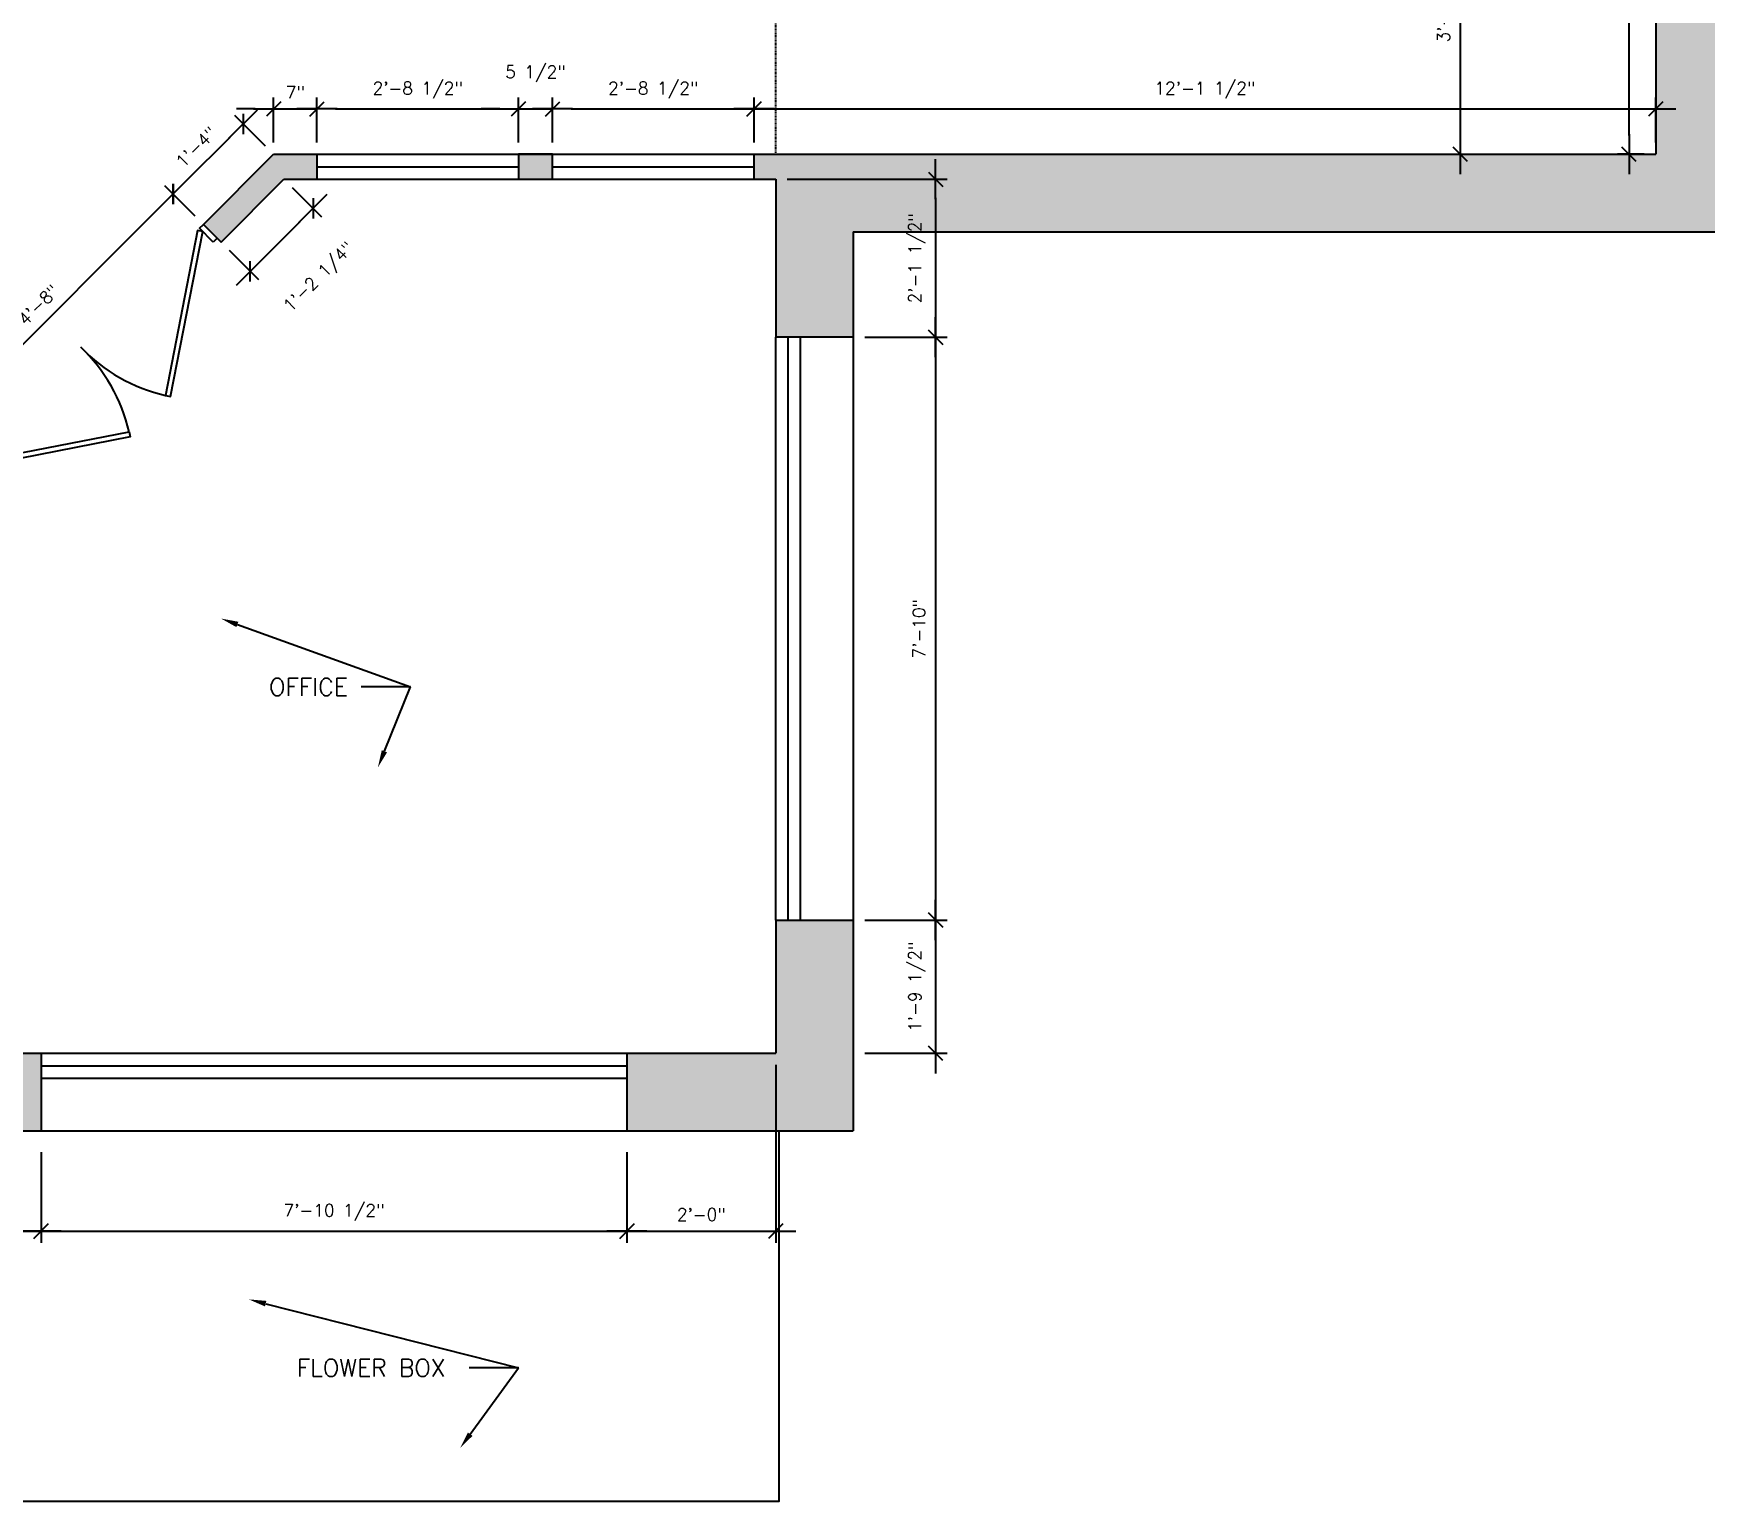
# Model space of a CAD drawing. Header units: inches. Extents: x 524271 to 530463, y 153870 to 154448.
# Drawn here: x 527432.3 to 527701.9, y 153941.7 to 154178.5 of the extents above; entities that cross this region are included whole.
import ezdxf
from ezdxf import colors
from ezdxf.entities.mleader import LeaderData, LeaderLine
from ezdxf.math import Vec2, Vec3

# ---------------------------------------------------------------- set-up
doc = ezdxf.new("R2010")
doc.units = ezdxf.units.IN
doc.header["$LTSCALE"] = 0.019685
doc.header["$MEASUREMENT"] = 0
doc.linetypes.add('HIDDEN', pattern=[0.375, 0.25, -0.125])
doc.layers.get('Defpoints').update_dxf_attribs({"color": 140})
for name, color, linetype in [('A-WALL', 4, 'Continuous'), ('A-WINDOW', 1, 'Continuous'), ('SM-COM-PLUMBING', 2, 'Continuous'), ('SM-FF-HATCH', 8, 'Continuous'), ('YP-DOOR', 1, 'Continuous')]:
    doc.layers.add(name, color=color, linetype=linetype)
doc.styles.add('SM-LEADER-00', font='romans.shx')
doc.styles.add('SMI-24', font='romans.shx', dxfattribs={"height": 2})
doc.dimstyles.new('SMI-24', dxfattribs={"dimscale": 24, "dimtxt": 2, "dimasz": 0.125, "dimexe": 0.078125, "dimexo": 0.078125, "dimgap": 0.0625, "dimtad": 1, "dimdec": 3, "dimrnd": 0.25, "dimzin": 3, "dimdsep": 46, "dimlunit": 4, "dimtxsty": 'SMI-24', "dimblk": 'SMI-thick', "dimcen": 0.09375, "dimclrd": 1, "dimclre": 1, "dimclrt": 2, "dimadec": 0, "dimazin": 0, "dimtfac": 0.09375, "dimtdec": 3, "dimtmove": 2, "dimatfit": 3, "dimfxl": 0.078125, "dimfrac": 2, "dimtolj": 1, "dimtzin": 3, "dimarcsym": 0})

# ---------------------------------------------------------------- blocks, each defined once
blk = doc.blocks.new('SMI-thick')
at = {"color": 0, "linetype": 'Continuous'}
blk.add_line((-1.078, 0), (1.078, 0), dxfattribs=at)
at = {"color": 4, "linetype": 'Continuous'}
blk.add_line((0.386, 0.386), (-0.386, -0.386), dxfattribs=at)
blk = doc.blocks.new('*D23')
at = {"layer": 'Defpoints', "color": 0, "transparency": 16777216}
for p in [(527454.8, 154152.63), (527459.7, 154147.72), (527420.11, 154108.12)]:
    blk.add_point(p, dxfattribs=at)
at = {"layer": 'SM-COM-PLUMBING', "color": 1, "lineweight": -2, "transparency": 16777216}
for p, q in [((527458.38, 154149.05), (527453.47, 154153.95)), ((527417.32, 154115.15), (527452.68, 154150.51)), ((527418.78, 154109.45), (527413.88, 154114.36))]:
    blk.add_line(p, q, dxfattribs=at)
at = {"layer": 'SM-COM-PLUMBING', "color": 1, "lineweight": -2, "transparency": 16777216, "xscale": 3, "yscale": 3, "zscale": 3}
for p, rotation in [((527454.8, 154152.63), 45.00000000007863), ((527415.2, 154113.03), 225.0000000000786)]:
    blk.add_blockref('SMI-thick', p, dxfattribs=dict(at, rotation=rotation))
at = {"layer": 'SM-COM-PLUMBING', "color": 2, "transparency": 16777216, "insert": (527433.1, 154134.73), "char_height": 2, "attachment_point": 5, "rotation": 45, "style": 'SMI-24'}
blk.add_mtext('\\A1;4\'-8"', dxfattribs=at)
blk = doc.blocks.new('*D24')
at = {"layer": 'Defpoints', "color": 0, "transparency": 16777216}
for p in [(527466.11, 154163.94), (527471.02, 154159.04), (527459.7, 154147.72)]:
    blk.add_point(p, dxfattribs=at)
at = {"layer": 'SM-COM-PLUMBING', "color": 1, "lineweight": -2, "transparency": 16777216}
for p, q in [((527469.69, 154160.36), (527464.79, 154165.27)), ((527456.92, 154154.75), (527463.99, 154161.82)), ((527458.38, 154149.05), (527453.47, 154153.95))]:
    blk.add_line(p, q, dxfattribs=at)
at = {"layer": 'SM-COM-PLUMBING', "color": 1, "lineweight": -2, "transparency": 16777216, "xscale": 3, "yscale": 3, "zscale": 3}
for p, rotation in [((527466.11, 154163.94), 45.00000000007863), ((527454.8, 154152.63), 225.0000000000786)]:
    blk.add_blockref('SMI-thick', p, dxfattribs=dict(at, rotation=rotation))
at = {"layer": 'SM-COM-PLUMBING', "color": 2, "transparency": 16777216, "insert": (527458.55, 154160.19), "char_height": 2, "attachment_point": 5, "rotation": 45, "style": 'SMI-24'}
blk.add_mtext('\\A1;1\'-4"', dxfattribs=at)
blk = doc.blocks.new('*D25')
at = {"layer": 'Defpoints', "color": 0, "transparency": 16777216}
for p in [(527478.02, 154166.35), (527471.02, 154159.04), (527478.02, 154159.04)]:
    blk.add_point(p, dxfattribs=at)
at = {"layer": 'SM-COM-PLUMBING', "color": 1, "lineweight": -2, "transparency": 16777216}
for p, q in [((527471.02, 154160.91), (527471.02, 154168.22)), ((527478.02, 154160.91), (527478.02, 154168.22)), ((527468.02, 154166.35), (527465.02, 154166.35)), ((527471.02, 154166.35), (527478.02, 154166.35)), ((527481.02, 154166.35), (527484.02, 154166.35))]:
    blk.add_line(p, q, dxfattribs=at)
at = {"layer": 'SM-COM-PLUMBING', "color": 1, "lineweight": -2, "transparency": 16777216, "xscale": 3, "yscale": 3, "zscale": 3}
blk.add_blockref('SMI-thick', (527471.02, 154166.35), dxfattribs=at)
at = {"layer": 'SM-COM-PLUMBING', "color": 1, "lineweight": -2, "transparency": 16777216, "xscale": 3, "yscale": 3, "zscale": 3, "rotation": 180}
blk.add_blockref('SMI-thick', (527478.02, 154166.35), dxfattribs=at)
at = {"layer": 'SM-COM-PLUMBING', "color": 2, "transparency": 16777216, "insert": (527474.52, 154169.04), "char_height": 2, "attachment_point": 5, "style": 'SMI-24'}
blk.add_mtext('\\A1;7"', dxfattribs=at)
blk = doc.blocks.new('*D26')
at = {"layer": 'Defpoints', "color": 0, "transparency": 16777216}
for p in [(527510.52, 154166.35), (527478.02, 154159.04), (527510.52, 154159.04)]:
    blk.add_point(p, dxfattribs=at)
at = {"layer": 'SM-COM-PLUMBING', "color": 1, "lineweight": -2, "transparency": 16777216}
for p, q in [((527478.02, 154160.91), (527478.02, 154168.22)), ((527510.52, 154160.91), (527510.52, 154168.22)), ((527481.02, 154166.35), (527507.52, 154166.35))]:
    blk.add_line(p, q, dxfattribs=at)
at = {"layer": 'SM-COM-PLUMBING', "color": 1, "lineweight": -2, "transparency": 16777216, "xscale": 3, "yscale": 3, "zscale": 3, "rotation": 180}
blk.add_blockref('SMI-thick', (527478.02, 154166.35), dxfattribs=at)
at = {"layer": 'SM-COM-PLUMBING', "color": 1, "lineweight": -2, "transparency": 16777216, "xscale": 3, "yscale": 3, "zscale": 3}
blk.add_blockref('SMI-thick', (527510.52, 154166.35), dxfattribs=at)
at = {"layer": 'SM-COM-PLUMBING', "color": 2, "transparency": 16777216, "insert": (527494.27, 154169.37), "char_height": 2, "attachment_point": 5, "style": 'SMI-24'}
blk.add_mtext('\\A1;2\'-8 1/2"', dxfattribs=at)
blk = doc.blocks.new('*D27')
at = {"layer": 'Defpoints', "color": 0, "transparency": 16777216}
for p in [(527516.02, 154166.35), (527510.52, 154159.04), (527516.02, 154159.04)]:
    blk.add_point(p, dxfattribs=at)
at = {"layer": 'SM-COM-PLUMBING', "color": 1, "lineweight": -2, "transparency": 16777216}
for p, q in [((527510.52, 154160.91), (527510.52, 154168.22)), ((527516.02, 154160.91), (527516.02, 154168.22)), ((527507.52, 154166.35), (527504.52, 154166.35)), ((527510.52, 154166.35), (527516.02, 154166.35)), ((527519.02, 154166.35), (527522.02, 154166.35))]:
    blk.add_line(p, q, dxfattribs=at)
at = {"layer": 'SM-COM-PLUMBING', "color": 1, "lineweight": -2, "transparency": 16777216, "xscale": 3, "yscale": 3, "zscale": 3}
blk.add_blockref('SMI-thick', (527510.52, 154166.35), dxfattribs=at)
at = {"layer": 'SM-COM-PLUMBING', "color": 1, "lineweight": -2, "transparency": 16777216, "xscale": 3, "yscale": 3, "zscale": 3, "rotation": 180}
blk.add_blockref('SMI-thick', (527516.02, 154166.35), dxfattribs=at)
at = {"layer": 'SM-COM-PLUMBING', "color": 2, "transparency": 16777216, "insert": (527513.27, 154172), "char_height": 2, "attachment_point": 5, "style": 'SMI-24'}
blk.add_mtext('\\A1;5 1/2"', dxfattribs=at)
blk = doc.blocks.new('*D28')
at = {"layer": 'Defpoints', "color": 0, "transparency": 16777216}
for p in [(527548.52, 154166.35), (527516.02, 154159.04), (527548.52, 154159.04)]:
    blk.add_point(p, dxfattribs=at)
at = {"layer": 'SM-COM-PLUMBING', "color": 1, "lineweight": -2, "transparency": 16777216}
for p, q in [((527516.02, 154160.91), (527516.02, 154168.22)), ((527548.52, 154160.91), (527548.52, 154168.22)), ((527519.02, 154166.35), (527545.52, 154166.35))]:
    blk.add_line(p, q, dxfattribs=at)
at = {"layer": 'SM-COM-PLUMBING', "color": 1, "lineweight": -2, "transparency": 16777216, "xscale": 3, "yscale": 3, "zscale": 3, "rotation": 180}
blk.add_blockref('SMI-thick', (527516.02, 154166.35), dxfattribs=at)
at = {"layer": 'SM-COM-PLUMBING', "color": 1, "lineweight": -2, "transparency": 16777216, "xscale": 3, "yscale": 3, "zscale": 3}
blk.add_blockref('SMI-thick', (527548.52, 154166.35), dxfattribs=at)
at = {"layer": 'SM-COM-PLUMBING', "color": 2, "transparency": 16777216, "insert": (527532.27, 154169.37), "char_height": 2, "attachment_point": 5, "style": 'SMI-24'}
blk.add_mtext('\\A1;2\'-8 1/2"', dxfattribs=at)
blk = doc.blocks.new('*D29')
at = {"layer": 'Defpoints', "color": 0, "transparency": 16777216}
for p in [(527694, 154166.35), (527548.52, 154159.04), (527694, 154159.04)]:
    blk.add_point(p, dxfattribs=at)
at = {"layer": 'SM-COM-PLUMBING', "color": 1, "lineweight": -2, "transparency": 16777216}
for p, q in [((527548.52, 154160.91), (527548.52, 154168.22)), ((527694, 154160.91), (527694, 154168.22)), ((527551.52, 154166.35), (527691, 154166.35))]:
    blk.add_line(p, q, dxfattribs=at)
at = {"layer": 'SM-COM-PLUMBING', "color": 1, "lineweight": -2, "transparency": 16777216, "xscale": 3, "yscale": 3, "zscale": 3, "rotation": 180}
blk.add_blockref('SMI-thick', (527548.52, 154166.35), dxfattribs=at)
at = {"layer": 'SM-COM-PLUMBING', "color": 1, "lineweight": -2, "transparency": 16777216, "xscale": 3, "yscale": 3, "zscale": 3}
blk.add_blockref('SMI-thick', (527694, 154166.35), dxfattribs=at)
at = {"layer": 'SM-COM-PLUMBING', "color": 2, "transparency": 16777216, "insert": (527621.26, 154169.37), "char_height": 2, "attachment_point": 5, "style": 'SMI-24'}
blk.add_mtext('\\A1;12\'-1 1/2"', dxfattribs=at)
blk = doc.blocks.new('*D30')
at = {"layer": 'Defpoints', "color": 0, "transparency": 16777216}
for p in [(527689.7, 154288.02), (527694, 154288.02), (527694, 154159.04)]:
    blk.add_point(p, dxfattribs=at)
at = {"layer": 'SM-COM-PLUMBING', "color": 1, "lineweight": -2, "transparency": 16777216}
for p, q in [((527692.13, 154288.02), (527687.82, 154288.02)), ((527689.7, 154162.04), (527689.7, 154285.02)), ((527692.13, 154159.04), (527687.82, 154159.04))]:
    blk.add_line(p, q, dxfattribs=at)
at = {"layer": 'SM-COM-PLUMBING', "color": 1, "lineweight": -2, "transparency": 16777216, "xscale": 3, "yscale": 3, "zscale": 3}
for p, rotation in [((527689.7, 154288.02), 90), ((527689.7, 154159.04), 270)]:
    blk.add_blockref('SMI-thick', p, dxfattribs=dict(at, rotation=rotation))
at = {"layer": 'SM-COM-PLUMBING', "color": 2, "transparency": 16777216, "insert": (527687.01, 154223.53), "char_height": 2, "attachment_point": 5, "rotation": 90, "style": 'SMI-24'}
blk.add_mtext('\\A1;10\'-9"', dxfattribs=at)
blk = doc.blocks.new('*D65')
at = {"layer": 'Defpoints', "color": 0, "transparency": 16777216}
for p in [(527650, 154203.03), (527650, 154159.04), (527662.45, 154159.04)]:
    blk.add_point(p, dxfattribs=at)
at = {"layer": 'SM-COM-PLUMBING', "color": 1, "lineweight": -2, "transparency": 16777216}
for p, q in [((527651.88, 154203.03), (527664.33, 154203.03)), ((527662.45, 154200.03), (527662.45, 154162.04)), ((527651.88, 154159.04), (527664.33, 154159.04))]:
    blk.add_line(p, q, dxfattribs=at)
at = {"layer": 'SM-COM-PLUMBING', "color": 1, "lineweight": -2, "transparency": 16777216, "xscale": 3, "yscale": 3, "zscale": 3}
for p, rotation in [((527662.45, 154203.03), 90), ((527662.45, 154159.04), 270)]:
    blk.add_blockref('SMI-thick', p, dxfattribs=dict(at, rotation=rotation))
at = {"layer": 'SM-COM-PLUMBING', "color": 2, "transparency": 16777216, "insert": (527659.76, 154181.03), "char_height": 2, "attachment_point": 5, "rotation": 90, "style": 'SMI-24'}
blk.add_mtext('\\A1;3\'-8"', dxfattribs=at)
blk = doc.blocks.new('*D72')
at = {"layer": 'Defpoints', "color": 0, "transparency": 16777216}
for p in [(527552.02, 154155.02), (527564.52, 154129.52), (527577.82, 154129.52)]:
    blk.add_point(p, dxfattribs=at)
at = {"layer": 'SM-COM-PLUMBING', "color": 1, "lineweight": -2, "transparency": 16777216}
for p, q in [((527553.89, 154155.02), (527579.7, 154155.02)), ((527577.82, 154152.02), (527577.82, 154132.52)), ((527566.39, 154129.52), (527579.7, 154129.52))]:
    blk.add_line(p, q, dxfattribs=at)
at = {"layer": 'SM-COM-PLUMBING', "color": 1, "lineweight": -2, "transparency": 16777216, "xscale": 3, "yscale": 3, "zscale": 3}
for p, rotation in [((527577.82, 154155.02), 90), ((527577.82, 154129.52), 270)]:
    blk.add_blockref('SMI-thick', p, dxfattribs=dict(at, rotation=rotation))
at = {"layer": 'SM-COM-PLUMBING', "color": 2, "transparency": 16777216, "insert": (527574.8, 154142.27), "char_height": 2, "attachment_point": 5, "rotation": 90, "style": 'SMI-24'}
blk.add_mtext('\\A1;2\'-1 1/2"', dxfattribs=at)
blk = doc.blocks.new('*D73')
at = {"layer": 'Defpoints', "color": 0, "transparency": 16777216}
for p in [(527564.52, 154129.52), (527564.52, 154035.52), (527577.82, 154035.52)]:
    blk.add_point(p, dxfattribs=at)
at = {"layer": 'SM-COM-PLUMBING', "color": 1, "lineweight": -2, "transparency": 16777216}
for p, q in [((527566.39, 154129.52), (527579.7, 154129.52)), ((527577.82, 154126.52), (527577.82, 154038.52)), ((527566.39, 154035.52), (527579.7, 154035.52))]:
    blk.add_line(p, q, dxfattribs=at)
at = {"layer": 'SM-COM-PLUMBING', "color": 1, "lineweight": -2, "transparency": 16777216, "xscale": 3, "yscale": 3, "zscale": 3}
for p, rotation in [((527577.82, 154129.52), 90), ((527577.82, 154035.52), 270)]:
    blk.add_blockref('SMI-thick', p, dxfattribs=dict(at, rotation=rotation))
at = {"layer": 'SM-COM-PLUMBING', "color": 2, "transparency": 16777216, "insert": (527575.13, 154082.52), "char_height": 2, "attachment_point": 5, "rotation": 90, "style": 'SMI-24'}
blk.add_mtext('\\A1;7\'-10"', dxfattribs=at)
blk = doc.blocks.new('*D74')
at = {"layer": 'Defpoints', "color": 0, "transparency": 16777216}
for p in [(527564.52, 154035.52), (527564.52, 154014.02), (527577.82, 154014.02)]:
    blk.add_point(p, dxfattribs=at)
at = {"layer": 'SM-COM-PLUMBING', "color": 1, "lineweight": -2, "transparency": 16777216}
for p, q in [((527566.39, 154035.52), (527579.7, 154035.52)), ((527577.82, 154032.52), (527577.82, 154017.02)), ((527566.39, 154014.02), (527579.7, 154014.02))]:
    blk.add_line(p, q, dxfattribs=at)
at = {"layer": 'SM-COM-PLUMBING', "color": 1, "lineweight": -2, "transparency": 16777216, "xscale": 3, "yscale": 3, "zscale": 3}
for p, rotation in [((527577.82, 154035.52), 90), ((527577.82, 154014.02), 270)]:
    blk.add_blockref('SMI-thick', p, dxfattribs=dict(at, rotation=rotation))
at = {"layer": 'SM-COM-PLUMBING', "color": 2, "transparency": 16777216, "insert": (527574.8, 154024.77), "char_height": 2, "attachment_point": 5, "rotation": 90, "style": 'SMI-24'}
blk.add_mtext('\\A1;1\'-9 1/2"', dxfattribs=at)
blk = doc.blocks.new('*D75')
at = {"layer": 'Defpoints', "color": 0, "transparency": 16777216}
for p in [(527413.52, 153999.96), (527433.52, 153999.96), (527433.52, 153985.33)]:
    blk.add_point(p, dxfattribs=at)
at = {"layer": 'SM-COM-PLUMBING', "color": 1, "lineweight": -2, "transparency": 16777216}
for p, q in [((527413.52, 153998.09), (527413.52, 153983.45)), ((527433.52, 153998.09), (527433.52, 153983.45)), ((527416.52, 153985.33), (527430.52, 153985.33))]:
    blk.add_line(p, q, dxfattribs=at)
at = {"layer": 'SM-COM-PLUMBING', "color": 1, "lineweight": -2, "transparency": 16777216, "xscale": 3, "yscale": 3, "zscale": 3, "rotation": 180}
blk.add_blockref('SMI-thick', (527413.52, 153985.33), dxfattribs=at)
at = {"layer": 'SM-COM-PLUMBING', "color": 1, "lineweight": -2, "transparency": 16777216, "xscale": 3, "yscale": 3, "zscale": 3}
blk.add_blockref('SMI-thick', (527433.52, 153985.33), dxfattribs=at)
at = {"layer": 'SM-COM-PLUMBING', "color": 2, "transparency": 16777216, "insert": (527423.52, 153988.02), "char_height": 2, "attachment_point": 5, "style": 'SMI-24'}
blk.add_mtext('\\A1;1\'-8"', dxfattribs=at)
blk = doc.blocks.new('*D76')
at = {"layer": 'Defpoints', "color": 0, "transparency": 16777216}
for p in [(527433.52, 153999.96), (527528.02, 153999.96), (527528.02, 153985.33)]:
    blk.add_point(p, dxfattribs=at)
at = {"layer": 'SM-COM-PLUMBING', "color": 1, "lineweight": -2, "transparency": 16777216}
for p, q in [((527433.52, 153998.09), (527433.52, 153983.45)), ((527528.02, 153998.09), (527528.02, 153983.45)), ((527436.52, 153985.33), (527525.02, 153985.33))]:
    blk.add_line(p, q, dxfattribs=at)
at = {"layer": 'SM-COM-PLUMBING', "color": 1, "lineweight": -2, "transparency": 16777216, "xscale": 3, "yscale": 3, "zscale": 3, "rotation": 180}
blk.add_blockref('SMI-thick', (527433.52, 153985.33), dxfattribs=at)
at = {"layer": 'SM-COM-PLUMBING', "color": 1, "lineweight": -2, "transparency": 16777216, "xscale": 3, "yscale": 3, "zscale": 3}
blk.add_blockref('SMI-thick', (527528.02, 153985.33), dxfattribs=at)
at = {"layer": 'SM-COM-PLUMBING', "color": 2, "transparency": 16777216, "insert": (527480.77, 153988.35), "char_height": 2, "attachment_point": 5, "style": 'SMI-24'}
blk.add_mtext('\\A1;7\'-10 1/2"', dxfattribs=at)
blk = doc.blocks.new('*D77')
at = {"layer": 'Defpoints', "color": 0, "transparency": 16777216}
for p in [(527552.02, 154014.02), (527528.02, 153999.96), (527552.02, 153985.33)]:
    blk.add_point(p, dxfattribs=at)
at = {"layer": 'SM-COM-PLUMBING', "color": 1, "lineweight": -2, "transparency": 16777216}
for p, q in [((527552.02, 154012.14), (527552.02, 153983.45)), ((527528.02, 153998.09), (527528.02, 153983.45)), ((527531.02, 153985.33), (527549.02, 153985.33))]:
    blk.add_line(p, q, dxfattribs=at)
at = {"layer": 'SM-COM-PLUMBING', "color": 1, "lineweight": -2, "transparency": 16777216, "xscale": 3, "yscale": 3, "zscale": 3, "rotation": 180}
blk.add_blockref('SMI-thick', (527528.02, 153985.33), dxfattribs=at)
at = {"layer": 'SM-COM-PLUMBING', "color": 1, "lineweight": -2, "transparency": 16777216, "xscale": 3, "yscale": 3, "zscale": 3}
blk.add_blockref('SMI-thick', (527552.02, 153985.33), dxfattribs=at)
at = {"layer": 'SM-COM-PLUMBING', "color": 2, "transparency": 16777216, "insert": (527540.02, 153988.02), "char_height": 2, "attachment_point": 5, "style": 'SMI-24'}
blk.add_mtext('\\A1;2\'-0"', dxfattribs=at)
blk = doc.blocks.new('*D79')
at = {"layer": 'Defpoints', "color": 0, "transparency": 16777216}
for p in [(527472.68, 154155.02), (527477.4, 154150.3), (527462.55, 154144.88)]:
    blk.add_point(p, dxfattribs=at)
at = {"layer": 'SM-COM-PLUMBING', "color": 1, "lineweight": -2, "transparency": 16777216}
for p, q in [((527474.01, 154153.69), (527478.73, 154148.97)), ((527469.39, 154142.28), (527475.28, 154148.18)), ((527463.87, 154143.56), (527468.59, 154138.84))]:
    blk.add_line(p, q, dxfattribs=at)
at = {"layer": 'SM-COM-PLUMBING', "color": 1, "lineweight": -2, "transparency": 16777216, "xscale": 3, "yscale": 3, "zscale": 3}
for p, rotation in [((527477.4, 154150.3), 44.999999998355), ((527467.26, 154140.16), 224.999999998355)]:
    blk.add_blockref('SMI-thick', p, dxfattribs=dict(at, rotation=rotation))
at = {"layer": 'SM-COM-PLUMBING', "color": 2, "transparency": 16777216, "insert": (527478.48, 154139.08), "char_height": 2, "attachment_point": 5, "rotation": 45, "style": 'SMI-24'}
blk.add_mtext('\\A1;1\'-2 1/4"', dxfattribs=at)

msp = doc.modelspace()

# ---------------------------------------------------------------- hatches: boundary and pattern name
at = {"layer": 'SM-FF-HATCH'}
h = msp.add_hatch(color=256, dxfattribs=at)
h.dxf.hatch_style = 1
h.paths.add_polyline_path([(526986, 154288.0179), (527137, 154288.0179), (527137, 154292.0359), (527134.4821, 154292.0359), (527134.4821, 154387.0359), (527200.4821, 154387.0359), (527200.4821, 154292.0359), (527173, 154292.0359), (527173, 154288.0179), (527204.5, 154288.0179), (527204.5, 154402.5179), (527302.5, 154402.5179), (527302.5, 154390.5179), (527373, 154390.5179), (527373, 154402.5179), (527474.5, 154402.5179), (527474.5, 154288.0179), (527491.5, 154288.0179), (527491.5, 154300.5179), (527478.5179, 154300.5179), (527478.5179, 154345.5179), (527482.5179, 154345.5179), (527482.5179, 154349.5359), (527478.5179, 154349.5359), (527478.5179, 154415.0179), (527478.5179, 154433.0359), (527480.5179, 154433.0359), (527552.5179, 154433.0359), (527552.5179, 154349.5359), (527514.5179, 154349.5359), (527514.5179, 154345.5179), (527552.5179, 154345.5179), (527552.5179, 154341.0179), (527556.5359, 154341.018), (527556.5359, 154345.518), (527556.5359, 154437.0538), (527474.5, 154437.0538), (527474.5, 154406.5359), (527302.5, 154406.5359), (527200.4821, 154406.5359), (527200.4821, 154391.0538), (527130.4641, 154391.0538), (527130.4641, 154300.5179), (526973.5, 154300.5179), (526973.5, 154144.5179), (527119, 154144.5179), (527119, 154001.5179), (527154.5, 154001.5179), (527154.5, 154014.0179), (527131.5, 154014.0179), (527131.5, 154150.0179), (527131.5, 154185.0179), (527131.5, 154190.5179), (527126, 154190.5179), (527126, 154157.0179), (526986, 154157.0179)])
h.paths.add_polyline_path([(527706.5, 154300.5179), (527556.5359, 154300.5179), (527556.5359, 154305.0179), (527552.5179, 154305.0179), (527552.5179, 154300.5179), (527537.5, 154300.5179), (527537.5, 154288.0179), (527694, 154288.0179), (527694, 154159.0362), (527548.5183, 154159.0362), (527548.5183, 154155.0183), (527552.0183, 154155.0183), (527552.0183, 154129.5183), (527564.5183, 154129.5183), (527564.5183, 154146.5362), (527706.5, 154146.5362)])
h.paths.add_polyline_path([(527564.5183, 154035.5183), (527552.0183, 154035.5183), (527552.0183, 154014.0179), (527528.0179, 154014.0179), (527528.0179, 154001.5179), (527552.5179, 154001.5179), (527564.5183, 154001.5179)])
h.paths.add_polyline_path([(527433.5179, 154014.0179), (527413.5179, 154014.0179), (527413.5179, 154017.5179), (527409.5, 154017.5179), (527409.5, 154014.0179), (527388, 154014.0179), (527388, 154001.5179), (527433.5179, 154001.5179)], flags=17)
h.paths.add_polyline_path([(527422.9477, 154105.2834), (527420.1066, 154108.1245), (527409.5, 154097.5179), (527409.5, 154088.0179), (527413.5179, 154088.0179), (527413.5179, 154095.8537)], flags=17)
h.paths.add_polyline_path([(527472.6826, 154155.0183), (527478.0183, 154155.0183), (527478.0183, 154159.0362), (527471.0183, 154159.0362), (527459.7046, 154147.7225), (527462.5457, 154144.8814)], flags=17)
h.paths.add_polyline_path([(527516.0183, 154159.0362), (527510.5183, 154159.0362), (527510.5183, 154155.0183), (527516.0183, 154155.0183)], flags=17)
h.paths.add_polyline_path([(527413.5179, 154055.5179), (527409.5, 154055.5179), (527409.5, 154050.0179), (527413.5179, 154050.0179)], flags=17)
h.paths.add_polyline_path([(527292, 154014.0179), (527248, 154014.0179), (527248, 154001.5179), (527254.4821, 154001.5179), (527292, 154001.5179)], flags=17)
h.paths.add_polyline_path([(527273, 154161.5179), (527262.5, 154161.5179), (527262.5, 154143.0179), (527273, 154143.0179)], flags=17)
h.paths.add_polyline_path([(527411, 154161.5179), (527400.5, 154161.5179), (527400.5, 154143.0179), (527411, 154143.0179)], flags=17)
h.paths.add_polyline_path([(527411, 154306.0179), (527400.5, 154306.0179), (527400.5, 154287.5179), (527411, 154287.5179)], flags=17)
h.paths.add_polyline_path([(527273, 154306.0179), (527262.5, 154306.0179), (527262.5, 154287.5179), (527273, 154287.5179)], flags=17)

# ---------------------------------------------------------------- linework, layer by layer
at = {"layer": 'A-WALL'}
for p, q in [((527694, 154288.0179), (527694, 154159.0362)), ((527459.7046, 154147.7225), (527471.0183, 154159.0362)), ((527471.0183, 154159.0362), (527478.0183, 154159.0362)), ((527478.0183, 154159.0362), (527478.0183, 154155.0183)), ((527548.5183, 154159.0362), (527548.5183, 154155.0183)), ((527548.5183, 154159.0362), (527694, 154159.0362)), ((527462.5457, 154144.8814), (527472.6826, 154155.0183)), ((527472.6826, 154155.0183), (527478.0183, 154155.0183)), ((527548.5183, 154155.0183), (527552.0183, 154155.0183)), ((527552.0183, 154155.0183), (527552.0183, 154129.5183)), ((527459.7046, 154147.7225), (527462.5457, 154144.8814)), ((527564.5183, 154146.5362), (527564.5183, 154129.5183)), ((527564.5183, 154146.5362), (527706.5, 154146.5362)), ((527564.5183, 154129.5183), (527552.0183, 154129.5183)), ((527552.0183, 154035.5183), (527564.5183, 154035.5183)), ((527552.0183, 154035.5183), (527552.0183, 154014.0179)), ((527564.5183, 154035.5183), (527564.5183, 154001.5179)), ((527413.5179, 154014.0179), (527433.5179, 154014.0179)), ((527433.5179, 154014.0179), (527433.5179, 154001.5179)), ((527528.0179, 154014.0179), (527552.0183, 154014.0179)), ((527528.0179, 154014.0179), (527528.0179, 154001.5179)), ((527388, 154001.5179), (527433.5179, 154001.5179)), ((527528.0179, 154001.5179), (527564.5183, 154001.5179))]:
    msp.add_line(p, q, dxfattribs=at)
at = {"layer": 'A-WALL', "color": 8}
for p, q in [((527564.5183, 154129.5183), (527564.5183, 154035.5183)), ((527433.5179, 154001.5179), (527528.0179, 154001.5179))]:
    msp.add_line(p, q, dxfattribs=at)
at = {"layer": 'A-WALL'}
msp.add_lwpolyline([(527510.5183, 154155.0183), (527516.0183, 154155.0183), (527516.0183, 154159.0362), (527510.5183, 154159.0362)], close=True, dxfattribs=at)
at = {"layer": 'A-WALL', "color": 8}
msp.add_lwpolyline([(527425.5179, 154001.5179), (527552.5179, 154001.5179), (527552.5179, 153941.7106), (527425.5179, 153941.7106)], close=True, dxfattribs=at)
for centre, start, end in [((527421.2082, 154108.2078), 12.87178, 46.518509), ((527459.6213, 154146.621), 223.481491, 257.12822)]:
    msp.add_arc(centre, 27.1718, start, end, dxfattribs=at)
at = {"layer": 'A-WINDOW'}
for p, q in [((527478.0183, 154159.0362), (527548.5183, 154159.0362)), ((527478.0183, 154157.0273), (527510.5183, 154157.0273)), ((527516.0183, 154157.0273), (527548.5183, 154157.0273)), ((527478.0183, 154155.0183), (527548.5183, 154155.0183)), ((527552.0183, 154035.5183), (527552.0183, 154129.5183)), ((527554.0273, 154035.5183), (527554.0273, 154129.5183)), ((527556.0362, 154035.5183), (527556.0362, 154129.5183)), ((527433.5179, 154014.0179), (527528.0179, 154014.0179)), ((527433.5179, 154012.009), (527528.0179, 154012.009)), ((527433.5179, 154010), (527528.0179, 154010))]:
    msp.add_line(p, q, dxfattribs=at)
at = {"layer": 'A-WINDOW', "color": 3}
msp.add_lwpolyline([(527461.288, 154144.8864), (527459.0783, 154147.0962), (527459.7046, 154147.7225), (527461.9143, 154145.5128)], close=True, dxfattribs=at)
at = {"layer": 'SM-FF-HATCH', "linetype": 'HIDDEN', "ltscale": 25}
msp.add_line((527552.0183, 154159.0362), (527552.0183, 154288.0179), dxfattribs=at)
at = {"layer": 'YP-DOOR'}
for points in [[(527459.5905, 154146.5839), (527458.7335, 154146.7514), (527453.5683, 154120.132), (527454.389, 154119.963)], [(527421.2452, 154108.2386), (527421.0777, 154109.0957), (527447.6971, 154114.2609), (527447.8661, 154113.4402)]]:
    msp.add_lwpolyline(points, close=True, dxfattribs=at)

# ---------------------------------------------------------------- dimensions: what is measured, and where the dimension line sits
at = {"layer": 'SM-COM-PLUMBING'}
for base, p1, p2, angle, picture, middle in [((527689.6989, 154288.0179), (527694, 154159.0362), (527694, 154288.0179), 90, '*D30', (527687.0085, 154223.5271)), ((527662.453, 154159.0362), (527650, 154203.0271), (527650, 154159.0362), 90, '*D65', (527659.7625, 154181.0317)), ((527466.1127, 154163.9418), (527459.7046, 154147.7225), (527471.0183, 154159.0362), 225, '*D24', (527458.5534, 154160.1874)), ((527577.8205, 154129.5183), (527552.0183, 154155.0183), (527564.5183, 154129.5183), 90, '*D72', (527574.7966, 154142.2683)), ((527454.799, 154152.6281), (527420.1066, 154108.1245), (527459.7046, 154147.7225), 225, '*D23', (527433.0975, 154134.7316)), ((527577.8205, 154035.5183), (527564.5183, 154129.5183), (527564.5183, 154035.5183), 90, '*D73', (527575.13, 154082.5183)), ((527577.8205, 154014.0179), (527564.5183, 154035.5183), (527564.5183, 154014.0179), 90, '*D74', (527574.7966, 154024.7681))]:
    dim = msp.add_linear_dim(base=base, p1=p1, p2=p2, angle=angle, dimstyle='SMI-24', dxfattribs=at)
    dim.commit()
    dim.dimension.update_dxf_attribs({"geometry": picture, "text_midpoint": middle})
for base, p1, p2, picture, middle in [((527516.0183, 154166.3486), (527510.5183, 154159.0362), (527516.0183, 154159.0362), '*D27', (527513.2683, 154171.9974)), ((527478.0183, 154166.3486), (527471.0183, 154159.0362), (527478.0183, 154159.0362), '*D25', (527474.5183, 154169.0391)), ((527510.5183, 154166.3486), (527478.0183, 154159.0362), (527510.5183, 154159.0362), '*D26', (527494.2683, 154169.3724)), ((527548.5183, 154166.3486), (527516.0183, 154159.0362), (527548.5183, 154159.0362), '*D28', (527532.2683, 154169.3724)), ((527694, 154166.3486), (527548.5183, 154159.0362), (527694, 154159.0362), '*D29', (527621.2591, 154169.3724)), ((527552.0183, 153985.33), (527528.0179, 153999.9648), (527552.0183, 154014.0179), '*D77', (527540.0181, 153988.0204)), ((527433.5179, 153985.33), (527413.5179, 153999.9648), (527433.5179, 153999.9648), '*D75', (527423.5179, 153988.0204)), ((527528.0179, 153985.33), (527433.5179, 153999.9648), (527528.0179, 153999.9648), '*D76', (527480.7679, 153988.3538))]:
    dim = msp.add_linear_dim(base=base, p1=p1, p2=p2, dimstyle='SMI-24', dxfattribs=at)
    dim.commit()
    dim.dimension.update_dxf_attribs({"geometry": picture, "text_midpoint": middle})
dim = msp.add_aligned_dim(p1=(527462.5457, 154144.8814), p2=(527472.6826, 154155.0183), distance=-6.6734, dimstyle='SMI-24', dxfattribs=at)
dim.commit()
dim.dimension.update_dxf_attribs({"geometry": '*D79', "text_midpoint": (527478.4823, 154139.0817)})

# ---------------------------------------------------------------- leaders
ml = msp.add_multileader_mtext('Standard', dxfattribs=at)
ml.set_content("25'' GROOVE WITH INDIRECT LIGHT", color=256, style='SM-LEADER-00')
ml.set_leader_properties(color=1)
ml.build(insert=Vec2(0, 0))
ml.multileader.update_dxf_attribs({"dogleg_length": 3, "arrow_head_size": 2.8, "scale": 50})
ctx = ml.context
ctx.base_point, ctx.scale, ctx.char_height, ctx.arrow_head_size, ctx.landing_gap_size, ctx.plane_origin = Vec3(525518.2216, 154174.1806), 50, 2.8, 2.8, 1.4, Vec3(525488.5588, 154192.0286)
notes = []
notes.append((ctx, [(1, (1, 1, 0), (525564.7662, 154174.1806), (-1, 0), 5.3446, [(0, [(525574.7294, 154165.5179)], 0, [])])]))
ctx.mtext.insert, ctx.mtext.rotation, ctx.mtext.width, ctx.mtext.flow_direction = Vec3(525519.6216, 154175.5806), 6.28318531, 57.341294, 5
ml = msp.add_multileader_mtext('Standard', dxfattribs=at)
ml.set_content("25'' GROOVE WITH INDIRECT LIGHT", color=256, style='SM-LEADER-00')
ml.set_leader_properties(color=1)
ml.build(insert=Vec2(0, 0))
ml.multileader.update_dxf_attribs({"dogleg_length": 3, "arrow_head_size": 2.8, "scale": 50})
ctx = ml.context
ctx.base_point, ctx.scale, ctx.char_height, ctx.arrow_head_size, ctx.landing_gap_size, ctx.plane_origin = Vec3(526105.4012, 154176.1989), 50, 2.8, 2.8, 1.4, Vec3(526075.7384, 154194.0469)
notes.append((ctx, [(1, (1, 1, 0), (526151.9458, 154176.1989), (-1, 0), 5.3446, [(0, [(526161.909, 154167.5362)], 0, [])])]))
ctx.mtext.insert, ctx.mtext.rotation, ctx.mtext.width, ctx.mtext.flow_direction = Vec3(526106.8012, 154177.5989), 6.28318531, 57.341294, 5
ml = msp.add_multileader_mtext('Standard', dxfattribs=at)
ml.set_content('KITCHENETTE', color=256, style='SM-LEADER-00')
ml.set_leader_properties(color=1)
ml.build(insert=Vec2(0, 0))
ml.multileader.update_dxf_attribs({"dogleg_length": 3, "arrow_head_size": 2.8, "scale": 50})
ctx = ml.context
ctx.base_point, ctx.scale, ctx.char_height, ctx.arrow_head_size, ctx.landing_gap_size, ctx.plane_origin = Vec3(527204.9326, 154082.4328), 50, 2.8, 2.8, 1.4, Vec3(527164.9052, 154100.2808)
notes.append((ctx, [(1, (1, 1, 0), (527241.4027, 154082.4328), (-1, 0), 7.9368, [(0, [(527198.5864, 154093.4722)], 0, []), (1, [(527231.605, 154069.4661)], 0, [])])]))
ctx.mtext.insert, ctx.mtext.rotation, ctx.mtext.width, ctx.mtext.flow_direction = Vec3(527206.3326, 154083.8328), 6.28318531, 57.341294, 5
ml = msp.add_multileader_mtext('Standard', dxfattribs=at)
ml.set_content("CEILING HEIGHT 15'-7''", color=256, style='SM-LEADER-00')
ml.set_leader_properties(color=1)
ml.build(insert=Vec2(0, 0))
ml.multileader.update_dxf_attribs({"dogleg_length": 3, "arrow_head_size": 2.8, "scale": 50})
ctx = ml.context
ctx.base_point, ctx.scale, ctx.char_height, ctx.arrow_head_size, ctx.landing_gap_size, ctx.plane_origin = Vec3(525790.3707, 154078.6457), 50, 2.8, 2.8, 1.4, Vec3(525757.5599, 154096.4937)
notes.append((ctx, [(1, (1, 1, 0), (525849.5046, 154078.6457), (-1, 0), 6.3338, [(0, [(525791.2411, 154089.6852)], 0, []), (1, [(525841.9821, 154065.6791)], 0, [])])]))
ctx.mtext.insert, ctx.mtext.rotation, ctx.mtext.width, ctx.mtext.flow_direction = Vec3(525791.7707, 154080.0457), 6.28318531, 57.341294, 5
ml = msp.add_multileader_mtext('Standard', dxfattribs=at)
ml.set_content('OFFICE', color=256, style='SM-LEADER-00')
ml.set_leader_properties(color=1)
ml.build(insert=Vec2(0, 0))
ml.multileader.update_dxf_attribs({"dogleg_length": 3, "arrow_head_size": 2.8, "scale": 50})
ctx = ml.context
ctx.base_point, ctx.scale, ctx.char_height, ctx.arrow_head_size, ctx.landing_gap_size, ctx.plane_origin = Vec3(527468.8861, 154073.1073), 50, 2.8, 2.8, 1.4, Vec3(527428.8587, 154090.9553)
notes.append((ctx, [(1, (1, 1, 0), (527493.0895, 154073.1073), (-1, 0), 7.9368, [(0, [(527462.5399, 154084.1468)], 0, []), (1, [(527487.8445, 154060.1407)], 0, [])])]))
ctx.mtext.insert, ctx.mtext.rotation, ctx.mtext.width, ctx.mtext.flow_direction = Vec3(527470.2861, 154074.5073), 6.28318531, 57.341294, 5
ml = msp.add_multileader_mtext('Standard', dxfattribs=at)
ml.set_content("CEILING HEIGHT 15'-7''", color=256, style='SM-LEADER-00')
ml.set_leader_properties(color=1)
ml.build(insert=Vec2(0, 0))
ml.multileader.update_dxf_attribs({"dogleg_length": 3, "arrow_head_size": 2.8, "scale": 50})
ctx = ml.context
ctx.base_point, ctx.scale, ctx.char_height, ctx.arrow_head_size, ctx.landing_gap_size, ctx.plane_origin = Vec3(525647.5539, 154059.3009), 50, 2.8, 2.8, 1.4, Vec3(525614.7431, 154077.1489)
notes.append((ctx, [(1, (1, 1, 0), (525706.6877, 154059.3009), (-1, 0), 6.3338, [(0, [(525648.4242, 154070.3403)], 0, []), (1, [(525699.1652, 154046.3342)], 0, [])])]))
ctx.mtext.insert, ctx.mtext.rotation, ctx.mtext.width, ctx.mtext.flow_direction = Vec3(525648.9539, 154060.7009), 6.28318531, 57.341294, 5
ml = msp.add_multileader_mtext('Standard', dxfattribs=at)
ml.set_content("CEILING HEIGHT 15'-7''", color=256, style='SM-LEADER-00')
ml.set_leader_properties(color=1)
ml.build(insert=Vec2(0, 0))
ml.multileader.update_dxf_attribs({"dogleg_length": 3, "arrow_head_size": 2.8, "scale": 50})
ctx = ml.context
ctx.base_point, ctx.scale, ctx.char_height, ctx.arrow_head_size, ctx.landing_gap_size, ctx.plane_origin = Vec3(525939.6307, 154059.2546), 50, 2.8, 2.8, 1.4, Vec3(525906.8198, 154077.1026)
notes.append((ctx, [(1, (1, 1, 0), (525998.7645, 154059.2546), (-1, 0), 6.3338, [(0, [(525940.501, 154070.294)], 0, []), (1, [(525991.242, 154046.2879)], 0, [])])]))
ctx.mtext.insert, ctx.mtext.rotation, ctx.mtext.width, ctx.mtext.flow_direction = Vec3(525941.0307, 154060.6546), 6.28318531, 57.341294, 5
ml = msp.add_multileader_mtext('Standard', dxfattribs=at)
ml.set_content('FLOWER BOX', color=256, style='SM-LEADER-00')
ml.set_leader_properties(color=1)
ml.build(insert=Vec2(0, 0))
ml.multileader.update_dxf_attribs({"dogleg_length": 3, "arrow_head_size": 2.8, "scale": 50})
ctx = ml.context
ctx.base_point, ctx.scale, ctx.char_height, ctx.arrow_head_size, ctx.landing_gap_size, ctx.plane_origin = Vec3(527176.4291, 153968.9895), 50, 2.8, 2.8, 1.4, Vec3(527136.4017, 153986.8375)
notes.append((ctx, [(1, (1, 1, 0), (527213.5659, 153968.9895), (-1, 0), 7.9368, [(0, [(527170.0828, 153980.0289)], 0, []), (1, [(527204.1436, 153956.0228)], 0, [])])]))
ctx.mtext.insert, ctx.mtext.rotation, ctx.mtext.width, ctx.mtext.flow_direction = Vec3(527177.8291, 153970.3895), 6.28318531, 57.341294, 5
ml = msp.add_multileader_mtext('Standard', dxfattribs=at)
ml.set_content('FLOWER BOX', color=256, style='SM-LEADER-00')
ml.set_leader_properties(color=1)
ml.build(insert=Vec2(0, 0))
ml.multileader.update_dxf_attribs({"dogleg_length": 3, "arrow_head_size": 2.8, "scale": 50})
ctx = ml.context
ctx.base_point, ctx.scale, ctx.char_height, ctx.arrow_head_size, ctx.landing_gap_size, ctx.plane_origin = Vec3(527473.3741, 153963.2835), 50, 2.8, 2.8, 1.4, Vec3(527433.3467, 153981.1315)
notes.append((ctx, [(1, (1, 1, 0), (527510.5109, 153963.2835), (-1, 0), 7.9368, [(0, [(527467.0279, 153974.3229)], 0, []), (1, [(527501.0886, 153950.3168)], 0, [])])]))
ctx.mtext.insert, ctx.mtext.rotation, ctx.mtext.width, ctx.mtext.flow_direction = Vec3(527474.7741, 153964.6835), 6.28318531, 57.341294, 5
for ctx, leaders in notes:
    for number, flags, end, landing, length, lines in leaders:
        leader = LeaderData()
        leader.index, (leader.has_last_leader_line, leader.has_dogleg_vector, leader.attachment_direction) = number, flags
        leader.last_leader_point, leader.dogleg_vector, leader.dogleg_length = Vec3(end), Vec3(landing), length
        for number, points, colour, breaks in lines:
            line = LeaderLine()
            line.index, line.vertices, line.color, line.breaks = number, Vec3.list(points), colors.encode_raw_color(colour), breaks
            leader.lines.append(line)
        ctx.leaders.append(leader)

doc.saveas('drawing.dxf')
